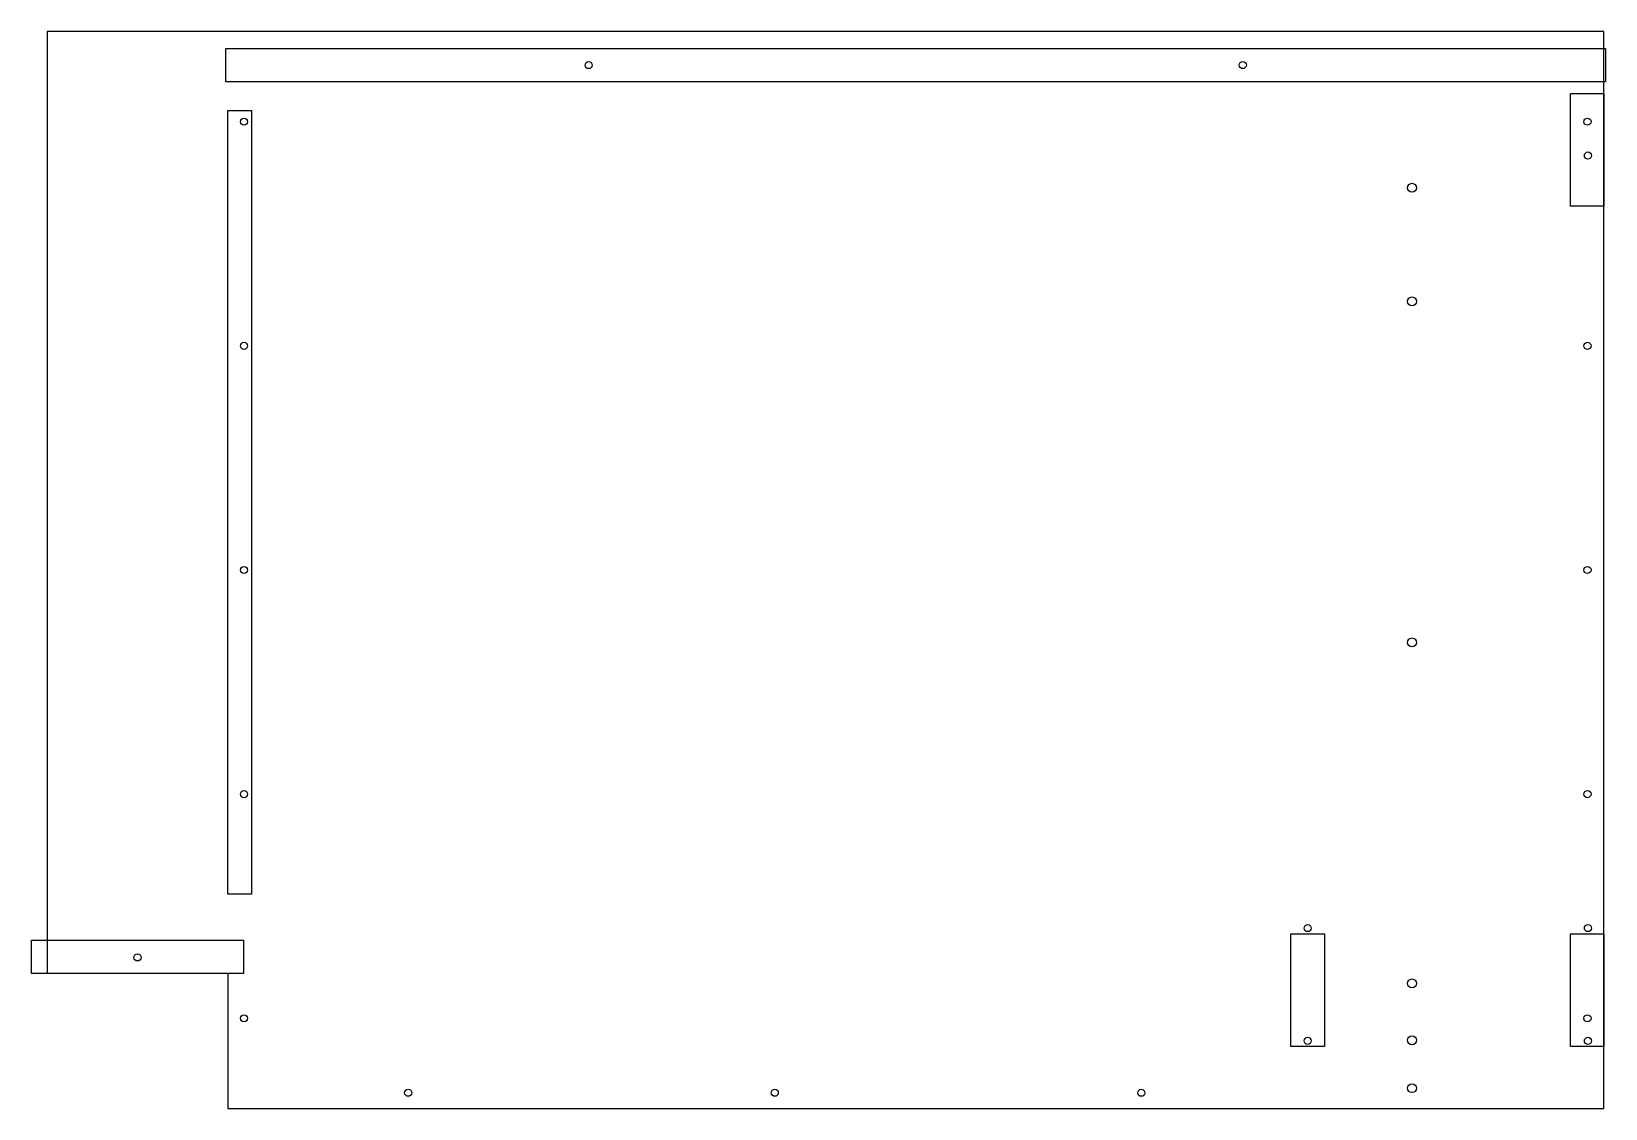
# Model space of a CAD drawing. Extents: x -0.3 to 34.5, y 0 to 23.9.
import ezdxf

# ---------------------------------------------------------------- set-up
doc = ezdxf.new("R2010")
doc.units = 0
for name, color, linetype in [('BLOCKDRILLPILOT', 6, 'CONTINUOUS'), ('BLOCKDRILLSYSTEM', 6, 'CONTINUOUS'), ('DadoBack', 6, 'CONTINUOUS'), ('PartCut', 1, 'CONTINUOUS')]:
    doc.layers.add(name, color=color, linetype=linetype)

msp = doc.modelspace()

# ---------------------------------------------------------------- linework, layer by layer
at = {"layer": 'BLOCKDRILLPILOT'}
for centre in [(12, 23.13), (26.5, 23.13), (4.36, 21.875), (34.14, 21.875), (34.15, 21.125), (4.36, 16.90625), (34.14, 16.90625), (4.36, 11.9375), (34.14, 11.9375), (4.36, 6.96875), (34.14, 6.96875), (27.9375, 4), (34.15, 4), (2, 3.35), (4.36, 2), (34.14, 2), (27.9375, 1.5), (34.15, 1.5), (8, 0.35), (16.125, 0.35), (24.25, 0.35)]:
    msp.add_circle(centre, 0.07874, dxfattribs=at)
at = {"layer": 'BLOCKDRILLSYSTEM'}
for centre in [(30.25, 20.41063), (30.25, 17.89095), (30.25, 10.33189), (30.25, 2.77284), (30.25, 1.51299), (30.25, 0.45)]:
    msp.add_circle(centre, 0.09843, dxfattribs=at)
at = {"layer": 'DadoBack'}
for points in [[(34.54, 23.5), (34.54, 22.76), (3.96, 22.76), (3.96, 23.5)], [(33.765, 22.5), (34.505, 22.5), (34.505, 20), (33.765, 20)], [(4, 22.125), (4.53, 22.125), (4.53, 4.75), (4, 4.75)], [(27.5675, 3.875), (28.3075, 3.875), (28.3075, 1.375), (27.5675, 1.375)], [(33.765, 3.875), (34.505, 3.875), (34.505, 1.375), (33.765, 1.375)], [(4.35, 3.735), (4.35, 2.995), (-0.35, 2.995), (-0.35, 3.735)]]:
    msp.add_lwpolyline(points, close=True, dxfattribs=at)
at = {"layer": 'PartCut'}
msp.add_lwpolyline([(0, 3), (4, 3), (4, 0), (34.5, 0), (34.5, 23.875), (0, 23.875)], close=True, dxfattribs=at)

doc.saveas('drawing.dxf')
